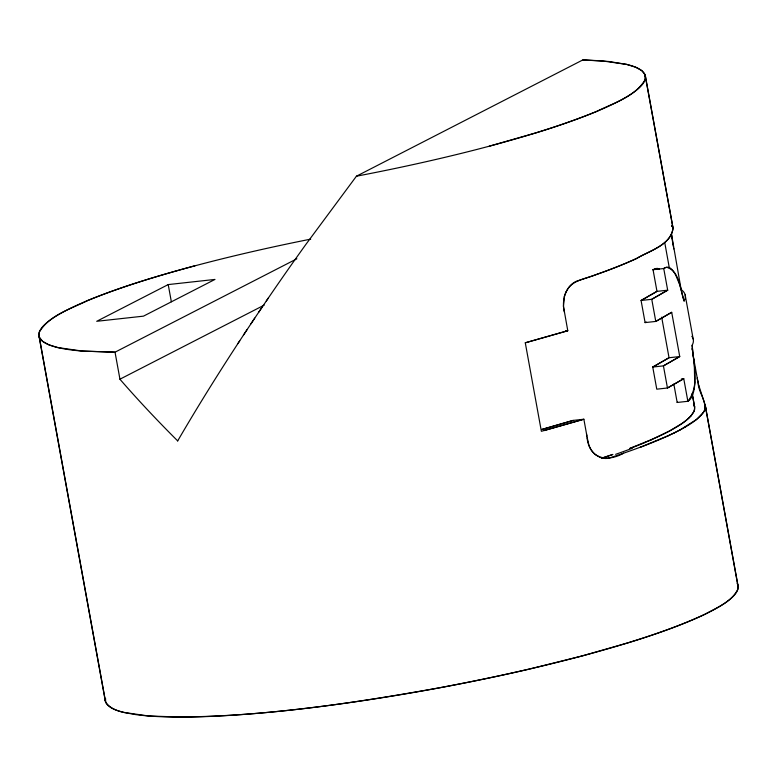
<?xml version="1.0" encoding="UTF-8"?>
<svg xmlns="http://www.w3.org/2000/svg" width="777" height="777" viewBox="0 0 777 777"><rect width="100%" height="100%" fill="white"/><g stroke="black" fill="none" stroke-linecap="round" stroke-linejoin="round"><path stroke-width="1.17" d="M673.844 384.1L677.175 402.467L687.868 401.291C700.174 385.761 693.259 363.471 692.142 345.27A321.289 46.931 -10.3 0 0 692.647 337.655M694.677 381.711L694.317 364.937L692.142 345.27M693.929 411.489A320.406 46.814 -10.3 0 0 694.58 409.401L694.531 406.449L693.463 403.836M564.374 296.503L563.442 306.352L567.783 330.73L525.281 342.803L541.365 431.303L583.867 419.23L586.956 436.237M690.899 415.957A322.309 47.096 -10.3 0 0 692.657 413.685A321.678 46.999 -10.3 0 0 693.89 411.499L694.531 409.411M703.37 412.5A321.746 47.018 -10.3 0 0 704.584 410.324C706.779 400.738 698.115 392.181 698.105 382.401A19.046 2.574 78.5 0 1 697.377 379.127M577.855 280.73A26.35 18.823 -85.5 0 0 573.29 283.022A25.903 18.697 -86.7 0 0 569.24 286.868C563.752 293.92 562.237 303.467 564.384 312.053M693.842 411.509L690.85 415.957A322.581 47.135 -10.3 0 1 688.558 418.317M701.544 414.782A322.523 47.115 -10.3 0 0 703.311 412.509L704.525 410.334M566.064 292.026C571.27 279.982 585.198 279.147 595.872 274.699C609.644 269.842 623.3 264.617 636.567 258.498C649.251 250.796 670.988 245.202 673.037 228.156L645.056 74.806L641.773 70.629L635.508 67.152L626.553 64.384L608.828 61.5L582.867 59.907L356.429 176.204L305.507 244.92A639.209 132.886 -51.9 0 0 268.25 298.145L266.297 301.01M239.724 340.792L237.879 343.609L247.164 329.487M243.424 335.149L254.73 318.123M250.932 323.815L262.412 306.721M258.556 312.432L268.25 298.145M671.639 226L672.445 226.534M684.877 427.282A319.842 46.756 -10.3 0 0 689.267 424.64A320.085 46.795 -10.3 0 0 693.123 422.066A321.387 46.97 -10.3 0 0 696.425 419.57L703.302 412.519M629.632 448.416L651.514 439.607L669.182 431.177A321.173 46.941 -10.3 0 0 674.125 428.467A319.59 46.717 -10.3 0 0 678.593 425.815A319.794 46.727 -10.3 0 0 682.42 423.251L685.722 420.745A322.309 47.096 -10.3 0 0 688.539 418.376L690.85 415.957M688.548 418.317L685.722 420.745A321.474 46.96 -10.3 0 1 682.342 423.261M687.868 401.291L683.76 378.69L667.453 387.995L656.769 389.18L652.748 367.055L663.432 365.87L679.739 356.565L671.697 312.315L655.778 321.425L645.095 322.601L641.074 300.476L656.983 291.365L667.676 290.19L663.743 268.541L665.248 267.715A68.24 18.716 -85.3 0 1 666.744 267.288C679.875 271.076 680.118 290.006 684.1 301.02A321.289 46.931 -10.3 0 0 681.128 289.53L671.658 235.188M682.361 423.251L669.182 431.177A322.377 47.106 -10.3 0 1 663.743 433.945M671.697 312.315L655.778 321.425L651.757 299.3L667.676 290.19L651.757 299.3L641.074 300.476L656.983 291.365L653.049 269.716L657.507 268.483A68.211 18.677 -86.4 0 1 658.945 268.823M674.514 432.76A322.202 47.086 -10.3 0 0 679.914 430.002L696.406 419.57A322.251 47.076 -10.3 0 0 699.222 417.142A322.843 47.164 -10.3 0 0 701.514 414.792M168.22 284.576L96.717 321.299L143.473 316.152L214.976 279.429L168.22 284.576L171.348 301.777M296.863 258.799L115.035 352.185L82.401 351.087L57.799 347.562L48.844 344.794L42.589 341.317L39.306 337.14L39.219 332.294C49.369 315.015 70.726 309.042 87.665 300.524C122.562 286.286 158.77 275.553 195.124 265.724M177.71 440.918A624.271 257.527 35.8 0 1 119.911 379.215L264.219 305.118M668.473 435.625A322.843 47.164 -10.3 0 0 674.358 432.818L679.865 430.002M645.095 322.601L646.26 322.018M640.365 447.241A318.813 46.61 -10.3 0 0 648.105 444.269A320.746 46.882 -10.3 0 0 655.38 441.336A321.931 47.047 -10.3 0 0 662.218 438.432A322.601 47.135 -10.3 0 0 668.589 435.576L674.455 432.76M668.57 435.576L640.326 447.241M602.738 457.857L612.878 454.438L601.583 458.245L602.156 458.051M580.788 279.827C599.689 273.582 618.453 266.802 636.567 258.498C649.271 250.786 670.92 245.202 673.037 228.156L645.376 75.952M613.422 456.672L623.562 453.263C605.516 463.199 588.296 457.964 586.81 435.421M580.205 280.021L577.865 280.779M612.849 456.866L609.935 457.808A25.738 18.939 81.5 0 1 607.546 458.352A26.476 19.474 82.3 0 1 605.098 458.469L600.194 457.459L595.59 454.798A23.796 17.92 87.7 0 1 593.521 452.845A22.756 17.23 88.3 0 1 591.676 450.563A21.348 16.298 89.1 0 1 590.102 447.931A22.29 17.123 89.6 0 1 588.869 445.027L587.247 437.849M573.173 420.406L541.754 429.477L573.173 420.406L583.867 419.23L544.162 430.555M356.429 176.204A321.571 46.979 -10.3 0 0 489.228 146.212C525.602 136.441 561.781 125.641 596.687 111.422C613.626 102.904 634.994 96.931 645.133 79.642L645.056 74.806M489.228 146.212L536.217 132.78A321.571 46.979 -10.3 0 0 626.553 64.384L601.961 60.859L582.867 59.907M525.281 342.803L567.783 330.73L565.403 330.992M653.049 269.716L663.743 268.541M681.38 378.943L683.76 378.69L667.453 387.995L663.432 365.87L679.739 356.565L669.046 357.741L652.748 367.055L669.046 357.741L661.674 317.171M658.935 268.891L657.507 268.483A68.463 18.745 -85.7 0 0 656.041 268.531A68.308 18.638 -84.9 0 0 654.555 268.997A67.745 18.357 -84.2 0 0 653.049 269.872M671.833 225.748L673.037 228.156L672.503 226.651M39.306 337.14L105.623 702.049C112.073 711.606 124.971 712.528 135.421 714.558C147.863 716.268 160.431 716.831 172.98 717.045C262.247 716.928 350.922 703.573 438.616 687.966C498.785 676.621 558.673 663.354 617.433 646.027C647.212 637.053 676.893 627.36 705.118 614.18C716.88 607.585 731.283 602.107 737.781 589.442L737.694 584.595L705.225 405.273L698.834 385.586M693.608 404.137L694.667 407.41A318.551 46.513 -10.4 0 1 694.415 409.43M674.99 273.368L679.758 284.809L684.1 301.02M697.222 378.03L698.105 382.401A19.891 2.486 78.5 0 0 698.805 385.703M697.435 379.147L693.482 357.478M692.365 394.687L694.619 406.925L692.171 393.444M738.024 585.751L705.225 405.273L706.264 410.965M673.61 248.135L673.756 248.941M685.139 294.813L693.181 339.063M691.899 348.766L692.122 349.98M692.705 353.224L693.298 356.458M673.319 246.513L672.882 244.075M664.723 242.434L669.385 268.24M586.509 433.809L586.654 434.615M119.949 379.215L115.035 352.185L82.401 351.087A321.561 46.96 -10.3 0 1 310.703 239.131M39.112 336.762L105.293 700.903M705.312 405.749L705.361 406.235A318.716 46.562 -10.3 0 1 705.186 408.236M671.561 233.819L671.959 237.917M105.555 698.416L105.623 702.049M564.335 296.484A23.213 17.444 -89.3 0 1 566.025 291.997M672.95 244.143A18.454 2.399 78.7 0 1 672.037 238.112M658.945 268.696A69.114 18.833 -87.3 0 1 659.304 268.823M677.525 402.146A67.716 22.737 69.2 0 1 677.155 402.418M632.303 448.261A322.805 48.009 -10.1 0 1 615.627 454.322M630.244 448.378A318.784 46.717 -10.3 0 0 637.975 445.406A320.58 46.979 -10.3 0 0 645.24 442.463M651.786 439.559A321.678 46.999 -10.3 0 1 644.959 442.453M663.607 434.042A322.581 47.135 -10.3 0 1 651.427 439.675M705.263 408.226A320.619 46.853 -10.3 0 1 704.622 410.314M684.848 427.292A321.348 46.97 -10.3 0 1 679.943 429.992M640.122 447.251A322.649 47.115 -10.3 0 1 623.358 453.263M691.802 336.305A321.289 46.931 -10.3 0 1 692.258 336.975M690.646 398.64A67.978 22.815 69.5 0 1 687.888 401.34M690.607 398.543A68.327 22.805 70.2 0 0 691.724 396.6A68.026 22.601 70.5 0 0 692.666 394.298M693.531 391.831A68.755 22.319 71.7 0 1 692.744 394.463M694.152 388.908A69.872 22.222 72.5 0 1 693.54 391.861M694.162 388.927A70.61 21.911 73.3 0 0 694.619 385.654A70.901 21.358 74.1 0 0 694.91 382.119M663.743 268.473A67.745 18.541 -85 0 1 665.248 267.677L666.734 267.307A68.347 18.755 -85.6 0 1 668.201 267.307A68.036 18.658 -86 0 1 669.628 267.754M674.941 273.766A70.892 18.327 89.8 0 0 673.669 271.727A70.6 18.648 -89.3 0 0 672.358 270.037A69.872 18.755 -88.4 0 0 671.007 268.725A68.755 18.667 -87.5 0 0 669.628 267.822M737.169 583.488A321.571 46.979 -10.3 0 1 628.865 642.579L581.876 656.011L529.535 669.026A321.571 46.979 -10.3 0 1 182.42 717.093L148.708 715.996L124.116 712.47A321.571 46.979 -10.3 0 1 105.235 698.474M177.671 440.928A661.14 137.442 -51.9 0 1 237.898 343.599"/></g></svg>
